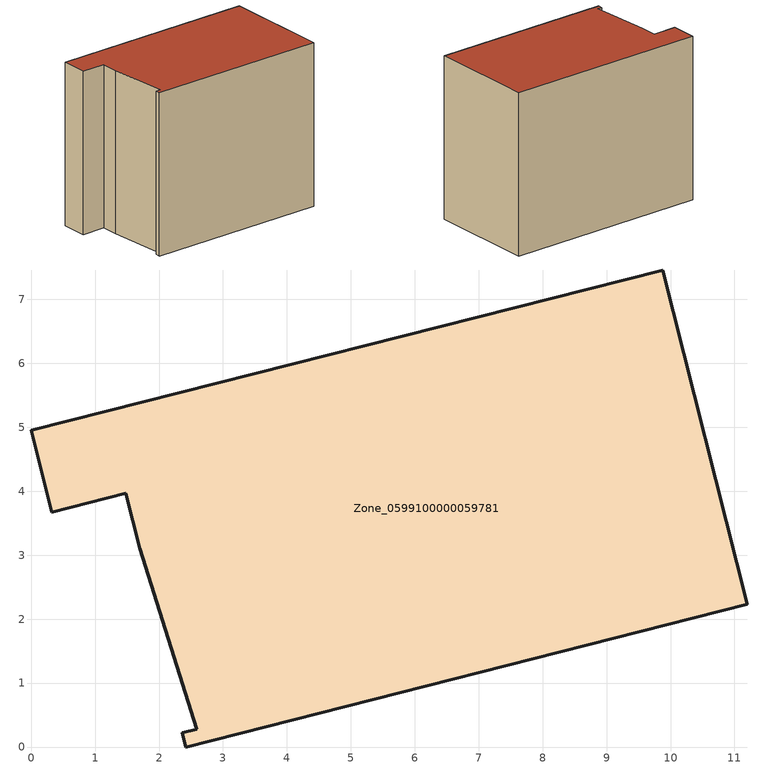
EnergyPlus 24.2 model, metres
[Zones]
Zone_0599100000059781
 floor ground (C_G): 0,4.95 9.88,7.46 11.2,2.23 2.42,0 2.37,0.22 2.59,0.27 1.7,3.11 1.48,3.97 0.32,3.67 z0
 wall outside (C_F): 9.88,7.46 0,4.95 0.32,3.67 1.48,3.97 1.7,3.11 2.59,0.27 2.37,0.22 2.42,0 11.2,2.23 9.88,7.46 z0:8.09
 roof outside (C_R): 2.59,0.27 2.37,0.22 2.42,0 11.2,2.23 9.88,7.46 0,4.95 0.32,3.67 1.48,3.97 1.7,3.11 z8.09
[BUILDING]
Pand.0599100000059781: North Axis=0; Terrain=City; Loads Convergence Tolerance Value=0.04; Temperature Convergence Tolerance Value=0.4; Solar Distribution=FullExterior; Maximum Number of Warmup Days=25; Minimum Number of Warmup Days=1
[Site:Location]
Rotterdam.The.Hague.AP_ZH_NLD Design_Conditions: Latitude=51.96; Longitude=4.45; Time Zone=1; Elevation=-4.5
[SITE:GROUNDTEMPERATURE:BUILDINGSURFACE]
18, 18, 18, 18, 18, 18, 18, 18, 18, 18, 18, 18
[MATERIAL] Thermal Absorptance=0.9; Solar Absorptance=0.7; Visible Absorptance=0.7
Name | Roughness | Thickness | Conductivity | Density | Specific Heat
G.TI.1975-1991 | MediumSmooth | 0.15 | 0.288461 | 540 | 1210
F.TI.1975-1991 | Rough | 0.3 | 0.230769 | 1920 | 840
R.TI.1975-1991 | MediumRough | 0.2 | 0.153846 | 1500 | 1000
[CONSTRUCTION]
C_G: G.TI.1975-1991
C_F: F.TI.1975-1991
C_R: R.TI.1975-1991
[ZONE]
Zone_0599100000059781: Type=1; Multiplier=1; Ceiling Height=Autocalculate; Volume=Autocalculate; Floor Area=autocalculate; Part of Total Floor Area=Yes
[ZONEINFILTRATION:DESIGNFLOWRATE]
Infil_Zone_0599100000059781: Zone or ZoneList or Space or SpaceList=Zone_0599100000059781; Schedule=AlwaysOn; Design Flow Rate Calculation Method=Flow/Area; Flow Rate per Floor Area=0.003; Constant Term Coefficient=1; Temperature Term Coefficient=0; Velocity Term Coefficient=0; Velocity Squared Term Coefficient=0
[HVACTEMPLATE:ZONE:IDEALLOADSAIRSYSTEM]
Zone_0599100000059781: Maximum Heating Supply Air Temperature=50; Minimum Cooling Supply Air Temperature=13; Maximum Heating Supply Air Humidity Ratio=0.0156; Minimum Cooling Supply Air Humidity Ratio=0.0077; Heating Limit=NoLimit; Cooling Limit=NoLimit; Dehumidification Control Type=ConstantSensibleHeatRatio; Cooling Sensible Heat Ratio=0.7; Dehumidification Setpoint=60; Humidification Control Type=None; Humidification Setpoint=30; Outdoor Air Method=None; Outdoor Air Flow Rate per Person=0.00944; Outdoor Air Flow Rate per Zone Floor Area=0; Outdoor Air Flow Rate per Zone=0; Demand Controlled Ventilation Type=None; Outdoor Air Economizer Type=NoEconomizer; Heat Recovery Type=None; Sensible Heat Recovery Effectiveness=0.7; Latent Heat Recovery Effectiveness=0.65
[ZONECONTROL:THERMOSTAT]
ThermostatControl_Zone_0599100000059781: Zone or ZoneList=Zone_0599100000059781; Control Type Schedule=DualSetpointControlType; Control 1=Thermostat_Zone_0599100000059781; Temperature Difference Between Cutout And Setpoint=0
[THERMOSTATSETPOINT:DUALSETPOINT]
Thermostat_Zone_0599100000059781: Heating Setpoint Temperature Schedule=HeatingSetpoint_Zone_0599100000059781; Cooling Setpoint Temperature Schedule=CoolingSetpoint_Zone_0599100000059781
[SCHEDULE:COMPACT]
HeatingSetpoint_Zone_0599100000059781: Through: 12/31, For: AllDays, Until: 24:00, 21
CoolingSetpoint_Zone_0599100000059781: Through: 12/31, For: AllDays, Until: 24:00, 24
DualSetpointControlType: Through: 12/31, For: AllDays, Until: 24:00, 4
AlwaysOn: Through: 12/31, For: AllDays, Until: 24:00, 1
